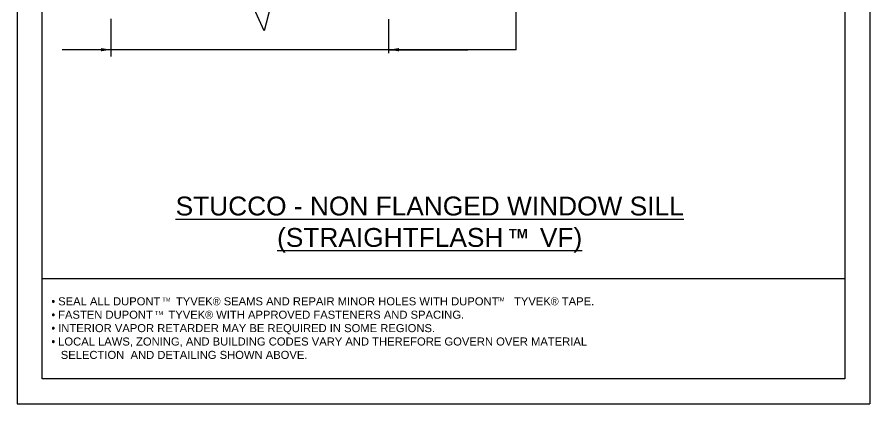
# Model space of a CAD drawing. Extents: x -129 to 26, y 0 to 100.
# Drawn here: x 0 to 25.5, y 0 to 11.55 of the extents above; entities that cross this region are included whole.
import ezdxf

# ---------------------------------------------------------------- set-up
doc = ezdxf.new("R2010")
doc.units = 0
doc.header["$LTSCALE"] = 1.5
doc.header["$MEASUREMENT"] = 0
doc.layers.get('DEFPOINTS').update_dxf_attribs({"linetype": 'CONTINUOUS'})
for name, color, linetype in [('STRUCTURE', 252, 'CONTINUOUS'), ('TEXT', 7, 'CONTINUOUS'), ('W', 7, 'CONTINUOUS')]:
    doc.layers.add(name, color=color, linetype=linetype)
doc.styles.add('DETAILS', font='sanss___.ttf', dxfattribs={"height": 1})
doc.dimstyles.new('TYVEKDETAILS', dxfattribs={"dimscale": 6, "dimtxt": 1.5, "dimasz": 0.1, "dimexe": 0.75, "dimexo": 0.75, "dimgap": 0.75, "dimtad": 0, "dimtih": 1, "dimtoh": 1, "dimdec": 4, "dimzin": 0, "dimtxsty": 'DETAILS', "dimcen": 0.0625, "dimazin": 3, "dimtfac": 1, "dimtdec": 4, "dimtofl": 0, "dimtmove": 0, "dimatfit": 3, "dimtolj": 1, "dimtzin": 0})

msp = doc.modelspace()

# ---------------------------------------------------------------- linework, layer by layer
at = {"layer": 'DEFPOINTS'}
for p, q in [((-5.329070518200751e-15, 33), (0, -3.552713678800501e-15)), ((25.5, 33), (25.5, -3.552713678800501e-15)), ((0, -3.552713678800501e-15), (25.5, -3.552713678800501e-15))]:
    msp.add_line(p, q, dxfattribs=at)
at = {"layer": 'STRUCTURE', "elevation": 8.93999048238438e-09}
msp.add_lwpolyline([(10.89959957577555, 12.01877578265885), (8.231378045763265, 12.01877974894363), (7.83608966041318, 12.87543764087068), (7.392254760907932, 11.14497731957455), (6.9892184918494, 12.01877605417321), (2.242293648952327, 12.01877605417325)], dxfattribs=at)
at = {"layer": 'TEXT'}
for p, q in [((14.92387221447156, 10.57750792480122), (14.92387221447156, 15.31356491168354, 4.469995241192077e-09)), ((2.805974381191177, 11.50231341044808, 8.93999048238438e-09), (2.805974381191199, 10.3789133753155, 8.93999048238438e-09)), ((11.12032358978405, 10.47383525819554), (11.12032358978404, 11.20765858966253)), ((14.92387221447156, 10.57750792480122, 8.939990482384247e-09), (2.805974381191206, 10.57750792480123, 8.93999048238438e-09))]:
    msp.add_line(p, q, dxfattribs=at)
at = {"layer": 'TEXT', "linetype": 'CONTINUOUS'}
msp.add_line((11.12032358978405, 10.83498479547724, 2.76584862018641e-09), (11.12032358978405, 11.49067413771489, 2.76584862018641e-09), dxfattribs=at)
at = {"layer": 'W', "color": 7}
msp.add_line((0.7499999999999973, 3.749999999999996), (24.75, 3.749999999999996), dxfattribs=at)
at = {"layer": 'W'}
msp.add_lwpolyline([(0.749999999999992, 32.25), (24.75, 32.25), (24.75, 0.7499999999999964), (0.749999999999992, 0.7499999999999964)], close=True, dxfattribs=at)

# ---------------------------------------------------------------- texts
at = {"layer": 'TEXT', "style": 'DETAILS'}
for s, insert, char_height, width, attachment_point in [('{\\LSTUCCO - NON FLANGED WINDOW SILL (STRAIGHTFLASH     VF)}', (12.33625196879348, 6.190745521919013), 0.5625, 16.22112187099562, 2), ('{\\fSymbol|b0|i0|c2|p18;· }SEAL ALL DUPONT     TYVEK{\\fSymbol|b0|i0|c2|p18;â} SEAMS AND REPAIR MINOR HOLES WITH DUPONT     TYVEK{\\fSymbol|b0|i0|c2|p18;â} TAPE.\\P{\\fSymbol|b0|i0|c2|p18;· }FASTEN DUPONT     TYVEK{\\fSymbol|b0|i0|c2|p18;â} WITH APPROVED FASTENERS AND SPACING.\\P{\\fSymbol|b0|i0|c2|p18;· }INTERIOR VAPOR RETARDER MAY BE REQUIRED IN SOME REGIONS.\\P{\\fSymbol|b0|i0|c2|p18;· }LOCAL LAWS, ZONING, AND BUILDING CODES VARY AND THEREFORE GOVERN OVER MATERIAL \\P   SELECTION  AND DETAILING SHOWN ABOVE.', (1.027317918761946, 3.184143837017426), 0.24, 17.69609365209709, 1), ('TM', (4.344773299482404, 3.176043111052294), 0.12, 8.310000000000002, 1), ('TM', (14.33469141423441, 3.180446590015378), 0.12, 8.310000000000002, 1), ('TM', (4.12415096805374, 2.7744800883866), 0.12, 8.310000000000002, 1)]:
    msp.add_mtext(s, dxfattribs=dict(at, insert=insert, char_height=char_height, width=width, attachment_point=attachment_point))
at = {"layer": 'TEXT', "insert": (14.70249254966109, 5.087147940217278), "char_height": 0.28079999997192, "attachment_point": 4, "style": 'DETAILS'}
msp.add_mtext('{\\fSansSerif|b1|i0|c2|p2;TM}', dxfattribs=at)

# ---------------------------------------------------------------- leaders
at = {"layer": 'TEXT'}
for points in [[(2.805974381191206, 10.57750792480123, 2.979996827461235e-09), (1.344147598847997, 10.57750792480123, 2.979996827461235e-09)], [(11.12032358978403, 10.57750792480122, 4.579030782280042e-09), (13.47702565312789, 10.5775348204309, 4.579030782280042e-09)]]:
    msp.add_leader(points, dimstyle='TYVEKDETAILS', override={"dimscale": 3, "dimfxl": 3}, dxfattribs=at)

doc.saveas('drawing.dxf')
